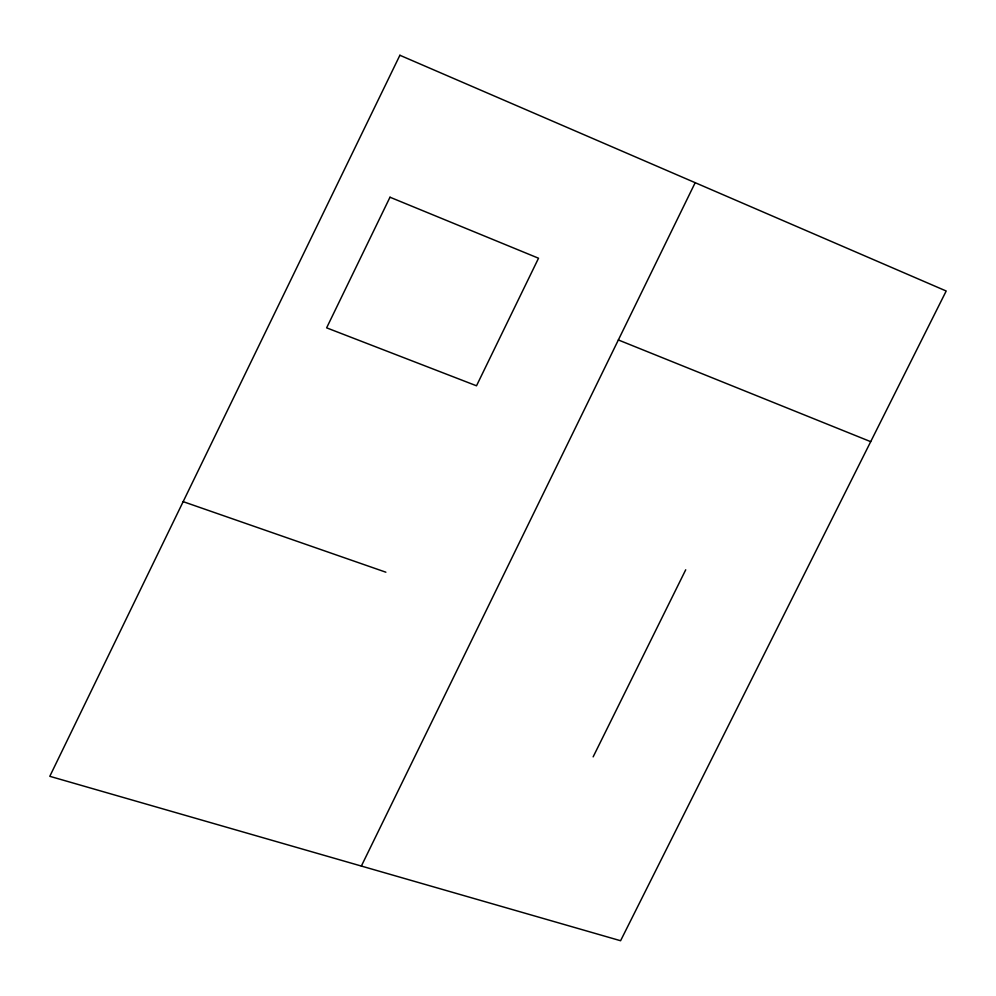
<?xml version="1.0" encoding="UTF-8"?>
<svg xmlns="http://www.w3.org/2000/svg" width="996" height="996" viewBox="0 0 996 996"><rect width="100%" height="100%" fill="white"/><g stroke="black" fill="none" stroke-linecap="round" stroke-linejoin="round"><path stroke-width="1.49" d="M361.349 866.059L695.183 182.691M593.143 756.86L685.721 569.787M183.164 501.648L385.875 572.202M618.354 339.96L870.691 441.664M399.894 55.266L49.8 776.307L620.583 940.734L946.2 291.006L399.894 55.266M389.996 197.22L326.626 327.846L476.511 385.788L538.525 258.225L389.996 197.22"/></g></svg>
